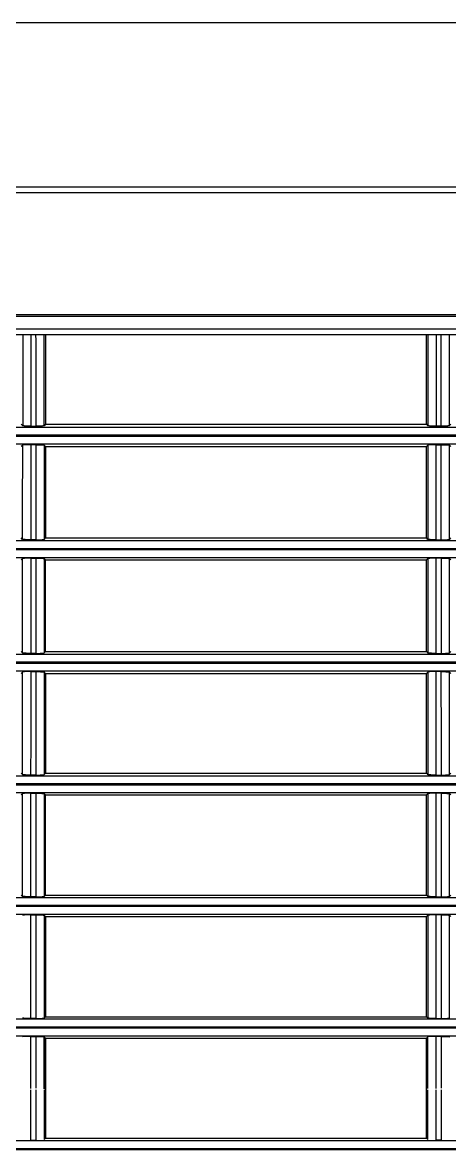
# Model space of a CAD drawing. Header units: millimetres. Extents: x -13830 to 215738, y -24143 to 193994.
# Drawn here: x 53926 to 53978.7, y 98409.3 to 98548.3 of the extents above; entities that cross this region are included whole.
import ezdxf

# ---------------------------------------------------------------- set-up
doc = ezdxf.new("R2010")
doc.units = ezdxf.units.MM
doc.header["$LTSCALE"] = 100
doc.layers.add('A-Fin-Stone', color=64, linetype='CONTINUOUS')
doc.layers.add('PRANDCM', color=7, linetype='CONTINUOUS')
doc.layers.add('M-2019.7.9', color=6, linetype='CONTINUOUS', lineweight=15)

# ---------------------------------------------------------------- blocks, each defined once
blk = doc.blocks.new('FXAP22-36NVC-F')
at = {"layer": 'PRANDCM', "linetype": 'Continuous'}
for p, q in [((303.89, 449.32), (929.89, 449.32)), ((928.89, 449.42), (304.89, 449.42)), ((928.64, 448.32), (305.14, 448.32)), ((360.05, 448.25), (360.05, 442.05)), ((360.05, 448.25), (360.73, 448.25)), ((360.73, 442.05), (360.73, 448.25)), ((361.73, 448.2), (361.73, 442.06)), ((361.89, 448.04), (361.73, 448.2)), ((408.89, 448.04), (361.89, 448.04)), ((361.89, 448.04), (361.89, 442.06)), ((408.89, 448.04), (409.05, 448.2)), ((408.89, 442.06), (408.89, 448.04)), ((408.89, 448.04), (408.89, 442.1)), ((408.89, 448.04), (408.89, 448.04)), ((409.05, 442.06), (409.05, 448.2)), ((410.05, 448.25), (410.05, 442.05)), ((410.73, 448.25), (410.05, 448.25)), ((410.73, 442.05), (410.73, 448.25)), ((361.89, 442.06), (361.89, 435.68)), ((408.89, 435.68), (408.89, 442.06)), ((408.89, 442.06), (408.89, 435.68)), ((360.05, 441.87), (360.05, 435.47)), ((361.73, 441.91), (361.73, 435.52)), ((410.05, 441.87), (410.05, 435.47)), ((305.14, 435.42), (928.64, 435.42)), ((359.06, 435.51), (359.05, 435.52)), ((359.08, 435.51), (359.06, 435.51)), ((359.11, 435.5), (359.08, 435.51)), ((359.14, 435.5), (359.11, 435.5)), ((359.18, 435.49), (359.14, 435.5)), ((359.23, 435.49), (359.18, 435.49)), ((359.29, 435.48), (359.23, 435.49)), ((359.36, 435.48), (359.29, 435.48)), ((359.43, 435.48), (359.36, 435.48)), ((359.51, 435.48), (359.43, 435.48)), ((359.59, 435.47), (359.51, 435.48)), ((359.68, 435.47), (359.59, 435.47)), ((359.77, 435.47), (359.68, 435.47)), ((359.85, 435.47), (359.77, 435.47)), ((359.95, 435.47), (359.85, 435.47)), ((360.05, 435.47), (359.95, 435.47)), ((360.05, 435.47), (360.73, 435.47)), ((361.89, 435.68), (361.73, 435.52)), ((408.89, 435.68), (361.89, 435.68)), ((408.89, 435.68), (408.89, 435.68)), ((408.89, 435.68), (409.05, 435.52)), ((409.06, 435.51), (409.05, 435.52)), ((409.08, 435.51), (409.06, 435.51)), ((409.11, 435.5), (409.08, 435.51)), ((409.14, 435.5), (409.11, 435.5)), ((409.18, 435.49), (409.14, 435.5)), ((409.23, 435.49), (409.18, 435.49)), ((409.29, 435.48), (409.23, 435.49)), ((409.36, 435.48), (409.29, 435.48)), ((409.43, 435.48), (409.36, 435.48)), ((409.51, 435.48), (409.43, 435.48)), ((409.59, 435.47), (409.51, 435.48)), ((409.68, 435.47), (409.59, 435.47)), ((409.77, 435.47), (409.68, 435.47)), ((409.85, 435.47), (409.77, 435.47)), ((409.95, 435.47), (409.85, 435.47)), ((410.05, 435.47), (409.95, 435.47)), ((410.73, 435.47), (410.05, 435.47)), ((303.89, 434.32), (929.89, 434.32)), ((929.14, 434.42), (304.64, 434.42)), ((928.64, 433.32), (305.14, 433.32)), ((360.73, 433.26), (360.05, 433.26)), ((360.73, 433.26), (360.83, 433.26)), ((360.83, 433.26), (360.92, 433.26)), ((360.92, 433.26), (361.01, 433.25)), ((361.01, 433.25), (361.1, 433.25)), ((361.1, 433.25), (361.19, 433.25)), ((361.19, 433.25), (361.27, 433.25)), ((361.27, 433.25), (361.35, 433.25)), ((361.35, 433.25), (361.42, 433.24)), ((361.42, 433.24), (361.49, 433.24)), ((361.49, 433.24), (361.55, 433.23)), ((361.55, 433.23), (361.6, 433.23)), ((361.6, 433.23), (361.64, 433.23)), ((361.64, 433.23), (361.67, 433.22)), ((361.67, 433.22), (361.7, 433.22)), ((361.7, 433.22), (361.72, 433.21)), ((361.72, 433.21), (361.73, 433.21)), ((361.73, 433.21), (361.89, 433.04)), ((361.89, 433.04), (361.89, 420.68)), ((408.89, 433.04), (361.89, 433.04)), ((409.05, 433.21), (408.89, 433.04)), ((408.89, 420.68), (408.89, 433.04)), ((408.89, 433.04), (408.89, 433.04)), ((409.05, 431.84), (409.05, 433.21)), ((410.05, 433.26), (410.73, 433.26)), ((410.73, 433.26), (410.83, 433.26)), ((410.83, 433.26), (410.92, 433.26)), ((410.92, 433.26), (411.01, 433.25)), ((411.01, 433.25), (411.1, 433.25)), ((411.1, 433.25), (411.19, 433.25)), ((411.19, 433.25), (411.27, 433.25)), ((411.27, 433.25), (411.35, 433.25)), ((411.35, 433.25), (411.42, 433.24)), ((411.42, 433.24), (411.49, 433.24)), ((411.49, 433.24), (411.55, 433.23)), ((411.55, 433.23), (411.6, 433.23)), ((411.6, 433.23), (411.64, 433.23)), ((411.64, 433.23), (411.67, 433.22)), ((411.67, 433.22), (411.7, 433.22)), ((411.7, 433.22), (411.72, 433.21)), ((411.72, 433.21), (411.73, 433.21)), ((409.05, 430.54), (409.05, 431.84)), ((409.05, 429.28), (409.05, 430.54)), ((409.05, 428.06), (409.05, 429.28)), ((409.05, 426.85), (409.05, 428.06)), ((409.05, 425.64), (409.05, 426.85)), ((409.05, 424.42), (409.05, 425.64)), ((409.05, 423.17), (409.05, 424.42)), ((409.05, 421.88), (409.05, 423.17)), ((409.05, 420.52), (409.05, 421.88)), ((305.14, 420.42), (928.64, 420.42)), ((358.89, 420.68), (359.05, 420.52)), ((359.06, 420.51), (359.05, 420.52)), ((359.08, 420.51), (359.06, 420.51)), ((359.11, 420.5), (359.08, 420.51)), ((359.14, 420.5), (359.11, 420.5)), ((359.18, 420.5), (359.14, 420.5)), ((359.23, 420.49), (359.18, 420.5)), ((359.29, 420.49), (359.23, 420.49)), ((359.36, 420.48), (359.29, 420.49)), ((359.43, 420.48), (359.36, 420.48)), ((359.51, 420.48), (359.43, 420.48)), ((359.59, 420.48), (359.51, 420.48)), ((359.68, 420.47), (359.59, 420.48)), ((359.77, 420.47), (359.68, 420.47)), ((359.86, 420.47), (359.77, 420.47)), ((359.95, 420.47), (359.86, 420.47)), ((360.05, 420.47), (359.95, 420.47)), ((360.05, 420.47), (360.73, 420.47)), ((361.89, 420.68), (361.73, 420.52)), ((408.89, 420.68), (361.89, 420.68)), ((408.89, 420.68), (409.05, 420.52)), ((408.89, 420.68), (408.89, 420.68)), ((409.06, 420.51), (409.05, 420.52)), ((409.08, 420.51), (409.06, 420.51)), ((409.11, 420.5), (409.08, 420.51)), ((409.14, 420.5), (409.11, 420.5)), ((409.18, 420.5), (409.14, 420.5)), ((409.23, 420.49), (409.18, 420.5)), ((409.29, 420.49), (409.23, 420.49)), ((409.36, 420.48), (409.29, 420.49)), ((409.43, 420.48), (409.36, 420.48)), ((409.51, 420.48), (409.43, 420.48)), ((409.59, 420.48), (409.51, 420.48)), ((409.68, 420.47), (409.59, 420.48)), ((409.77, 420.47), (409.68, 420.47)), ((409.86, 420.47), (409.77, 420.47)), ((409.95, 420.47), (409.86, 420.47)), ((410.05, 420.47), (409.95, 420.47)), ((410.73, 420.47), (410.05, 420.47)), ((303.89, 419.32), (929.89, 419.32)), ((929.14, 419.42), (304.64, 419.42)), ((928.64, 418.32), (305.14, 418.32)), ((359.05, 418.2), (358.89, 418.03)), ((360.73, 418.25), (360.05, 418.25)), ((360.73, 416.87), (360.73, 418.25)), ((360.73, 418.25), (360.83, 418.25)), ((360.83, 418.25), (360.92, 418.25)), ((360.92, 418.25), (361.01, 418.24)), ((361.01, 418.24), (361.1, 418.24)), ((361.1, 418.24), (361.19, 418.24)), ((361.19, 418.24), (361.27, 418.24)), ((361.27, 418.24), (361.35, 418.24)), ((361.35, 418.24), (361.42, 418.23)), ((361.42, 418.23), (361.49, 418.23)), ((361.49, 418.23), (361.55, 418.22)), ((361.55, 418.22), (361.6, 418.22)), ((361.6, 418.22), (361.64, 418.22)), ((361.64, 418.22), (361.67, 418.21)), ((361.67, 418.21), (361.7, 418.21)), ((361.7, 418.21), (361.71, 418.2)), ((361.71, 418.2), (361.73, 418.2)), ((361.73, 418.2), (361.89, 418.03)), ((361.89, 418.03), (361.89, 405.69)), ((408.89, 418.03), (361.89, 418.03)), ((409.05, 418.2), (408.89, 418.03)), ((408.89, 418.03), (408.89, 405.69)), ((408.89, 418.03), (408.89, 418.03)), ((409.05, 416.83), (409.05, 418.2)), ((410.05, 418.25), (410.73, 418.25)), ((410.73, 418.25), (410.83, 418.25)), ((410.73, 416.87), (410.73, 418.25)), ((410.83, 418.25), (410.92, 418.25)), ((410.92, 418.25), (411.01, 418.24)), ((411.01, 418.24), (411.1, 418.24)), ((411.1, 418.24), (411.19, 418.24)), ((411.19, 418.24), (411.27, 418.24)), ((411.27, 418.24), (411.35, 418.24)), ((411.35, 418.24), (411.42, 418.23)), ((411.42, 418.23), (411.49, 418.23)), ((411.49, 418.23), (411.55, 418.22)), ((411.55, 418.22), (411.6, 418.22)), ((411.6, 418.22), (411.64, 418.22)), ((411.64, 418.22), (411.67, 418.21)), ((411.67, 418.21), (411.7, 418.21)), ((411.7, 418.21), (411.71, 418.2)), ((411.71, 418.2), (411.73, 418.2)), ((411.73, 418.2), (411.89, 418.03)), ((411.73, 418.2), (411.73, 416.83)), ((360.73, 415.56), (360.73, 416.87)), ((409.05, 415.53), (409.05, 416.83)), ((410.73, 415.56), (410.73, 416.87)), ((411.73, 416.83), (411.73, 415.53)), ((360.73, 414.29), (360.73, 415.56)), ((360.73, 413.06), (360.73, 414.29)), ((409.05, 414.27), (409.05, 415.53)), ((409.05, 413.05), (409.05, 414.27)), ((410.73, 414.29), (410.73, 415.56)), ((410.73, 413.06), (410.73, 414.29)), ((411.73, 415.53), (411.73, 414.27)), ((411.73, 414.27), (411.73, 413.05)), ((360.73, 411.84), (360.73, 413.06)), ((409.05, 411.84), (409.05, 413.05)), ((410.73, 411.84), (410.73, 413.06)), ((411.73, 413.05), (411.73, 411.84)), ((360.73, 410.63), (360.73, 411.84)), ((409.05, 410.64), (409.05, 411.84)), ((410.73, 410.63), (410.73, 411.84)), ((411.73, 411.84), (411.73, 410.64)), ((360.73, 409.4), (360.73, 410.63)), ((409.05, 409.42), (409.05, 410.64)), ((410.73, 409.4), (410.73, 410.63)), ((411.73, 410.64), (411.72, 409.42)), ((360.73, 408.14), (360.73, 409.4)), ((409.05, 408.17), (409.05, 409.42)), ((410.73, 408.14), (410.73, 409.4)), ((411.72, 409.42), (411.72, 408.17)), ((360.73, 406.84), (360.73, 408.14)), ((409.05, 406.88), (409.05, 408.17)), ((410.73, 406.84), (410.73, 408.14)), ((411.72, 408.17), (411.72, 406.88)), ((360.73, 405.47), (360.73, 406.84)), ((409.05, 405.52), (409.05, 406.88)), ((410.73, 405.47), (410.73, 406.84)), ((411.72, 406.88), (411.72, 405.52)), ((305.14, 405.42), (928.64, 405.42)), ((358.89, 405.69), (359.05, 405.52)), ((359.07, 405.52), (359.05, 405.52)), ((359.08, 405.51), (359.07, 405.52)), ((359.11, 405.51), (359.08, 405.51)), ((359.14, 405.5), (359.11, 405.51)), ((359.19, 405.5), (359.14, 405.5)), ((359.24, 405.5), (359.19, 405.5)), ((359.29, 405.49), (359.24, 405.5)), ((359.36, 405.49), (359.29, 405.49)), ((359.43, 405.48), (359.36, 405.49)), ((359.51, 405.48), (359.43, 405.48)), ((359.59, 405.48), (359.51, 405.48)), ((359.68, 405.48), (359.59, 405.48)), ((359.77, 405.48), (359.68, 405.48)), ((359.86, 405.47), (359.77, 405.48)), ((359.95, 405.47), (359.86, 405.47)), ((360.05, 405.47), (359.95, 405.47)), ((360.05, 405.47), (360.73, 405.47)), ((361.89, 405.69), (361.72, 405.52)), ((408.88, 405.69), (361.89, 405.69)), ((408.88, 405.69), (408.89, 405.69)), ((408.89, 405.69), (409.05, 405.52)), ((409.07, 405.52), (409.05, 405.52)), ((409.08, 405.51), (409.07, 405.52)), ((409.11, 405.51), (409.08, 405.51)), ((409.14, 405.5), (409.11, 405.51)), ((409.19, 405.5), (409.14, 405.5)), ((409.24, 405.5), (409.19, 405.5)), ((409.29, 405.49), (409.24, 405.5)), ((409.36, 405.49), (409.29, 405.49)), ((409.43, 405.48), (409.36, 405.49)), ((409.51, 405.48), (409.43, 405.48)), ((409.59, 405.48), (409.51, 405.48)), ((409.68, 405.48), (409.59, 405.48)), ((409.77, 405.48), (409.68, 405.48)), ((409.86, 405.47), (409.77, 405.48)), ((409.95, 405.47), (409.86, 405.47)), ((410.05, 405.47), (409.95, 405.47)), ((410.73, 405.47), (410.05, 405.47)), ((411.89, 405.69), (411.72, 405.52)), ((303.89, 404.32), (929.89, 404.32)), ((929.14, 404.42), (304.64, 404.42)), ((928.64, 403.32), (305.14, 403.32)), ((359.05, 403.18), (358.89, 403.02)), ((360.73, 403.24), (360.05, 403.24)), ((360.73, 401.86), (360.73, 403.24)), ((360.73, 403.24), (360.83, 403.24)), ((360.83, 403.24), (360.92, 403.23)), ((360.92, 403.23), (361.01, 403.23)), ((361.01, 403.23), (361.1, 403.23)), ((361.1, 403.23), (361.19, 403.23)), ((361.19, 403.23), (361.27, 403.23)), ((361.27, 403.23), (361.35, 403.22)), ((361.35, 403.22), (361.42, 403.22)), ((361.42, 403.22), (361.49, 403.22)), ((361.49, 403.22), (361.55, 403.21)), ((361.55, 403.21), (361.59, 403.21)), ((361.59, 403.21), (361.64, 403.2)), ((361.64, 403.2), (361.67, 403.2)), ((361.67, 403.2), (361.69, 403.19)), ((361.69, 403.19), (361.71, 403.19)), ((361.71, 403.19), (361.72, 403.18)), ((361.72, 403.18), (361.89, 403.02)), ((409.05, 403.18), (408.89, 403.01)), ((409.05, 401.82), (409.05, 403.18)), ((410.05, 403.24), (410.73, 403.24)), ((410.73, 403.24), (410.83, 403.24)), ((410.73, 401.86), (410.73, 403.24)), ((410.83, 403.24), (410.92, 403.23)), ((410.92, 403.23), (411.01, 403.23)), ((411.01, 403.23), (411.1, 403.23)), ((411.1, 403.23), (411.19, 403.23)), ((411.19, 403.23), (411.27, 403.23)), ((411.27, 403.23), (411.35, 403.22)), ((411.35, 403.22), (411.42, 403.22)), ((411.42, 403.22), (411.49, 403.22)), ((411.49, 403.22), (411.55, 403.21)), ((411.55, 403.21), (411.59, 403.21)), ((411.59, 403.21), (411.64, 403.2)), ((411.64, 403.2), (411.67, 403.2)), ((411.67, 403.2), (411.69, 403.19)), ((411.69, 403.19), (411.71, 403.19)), ((411.71, 403.19), (411.72, 403.18)), ((411.72, 403.18), (411.89, 403.01)), ((411.72, 403.18), (411.72, 401.82)), ((360.72, 400.55), (360.73, 401.86)), ((361.89, 403.02), (361.89, 390.69)), ((408.88, 403.02), (361.89, 403.02)), ((408.88, 403.02), (408.89, 403.01)), ((408.89, 401.69), (408.89, 403.01)), ((409.05, 400.52), (409.05, 401.82)), ((410.72, 400.55), (410.73, 401.86)), ((411.72, 401.82), (411.72, 400.52)), ((360.72, 399.28), (360.72, 400.55)), ((408.89, 400.42), (408.89, 401.69)), ((408.89, 399.2), (408.89, 400.42)), ((409.05, 399.26), (409.05, 400.52)), ((410.72, 399.28), (410.72, 400.55)), ((411.72, 400.52), (411.72, 399.26)), ((360.72, 398.05), (360.72, 399.28)), ((408.89, 398.01), (408.89, 399.2)), ((409.05, 398.04), (409.05, 399.26)), ((410.72, 398.05), (410.72, 399.28)), ((411.72, 399.26), (411.72, 398.04)), ((360.72, 396.83), (360.72, 398.05)), ((408.89, 396.83), (408.89, 398.01)), ((409.06, 396.83), (409.05, 398.04)), ((410.72, 396.83), (410.72, 398.05)), ((411.72, 398.04), (411.72, 396.83)), ((360.72, 395.62), (360.72, 396.83)), ((408.89, 395.66), (408.89, 396.83)), ((409.06, 395.63), (409.06, 396.83)), ((410.72, 395.62), (410.72, 396.83)), ((411.72, 396.83), (411.72, 395.63)), ((360.72, 394.39), (360.72, 395.62)), ((408.89, 394.48), (408.89, 395.66)), ((409.06, 394.41), (409.06, 395.63)), ((410.72, 394.39), (410.72, 395.62)), ((411.72, 395.63), (411.72, 394.41)), ((360.72, 393.14), (360.72, 394.39)), ((408.89, 393.26), (408.89, 394.48)), ((409.06, 393.17), (409.06, 394.41)), ((410.72, 393.14), (410.72, 394.39)), ((411.72, 394.41), (411.72, 393.17)), ((360.72, 391.84), (360.72, 393.14)), ((408.89, 392.01), (408.89, 393.26)), ((408.89, 390.7), (408.89, 392.01)), ((409.06, 391.88), (409.06, 393.17)), ((410.72, 391.84), (410.72, 393.14)), ((411.72, 393.17), (411.72, 391.88)), ((358.89, 390.69), (359.06, 390.53)), ((360.72, 390.48), (360.72, 391.84)), ((361.89, 390.69), (361.72, 390.53)), ((408.88, 390.69), (361.89, 390.69)), ((408.88, 390.69), (408.89, 390.7)), ((408.89, 390.7), (409.06, 390.53)), ((409.06, 390.53), (409.06, 391.88)), ((410.72, 390.48), (410.72, 391.84)), ((411.72, 391.88), (411.72, 390.53)), ((411.89, 390.7), (411.72, 390.53)), ((303.89, 389.32), (929.89, 389.32)), ((929.14, 389.42), (304.64, 389.42)), ((305.14, 390.42), (928.64, 390.42)), ((359.07, 390.52), (359.06, 390.53)), ((359.09, 390.52), (359.07, 390.52)), ((359.11, 390.51), (359.09, 390.52)), ((359.15, 390.51), (359.11, 390.51)), ((359.19, 390.5), (359.15, 390.51)), ((359.24, 390.5), (359.19, 390.5)), ((359.3, 390.5), (359.24, 390.5)), ((359.36, 390.49), (359.3, 390.5)), ((359.43, 390.49), (359.36, 390.49)), ((359.51, 390.49), (359.43, 390.49)), ((359.6, 390.48), (359.51, 390.49)), ((359.68, 390.48), (359.6, 390.48)), ((359.77, 390.48), (359.68, 390.48)), ((359.86, 390.48), (359.77, 390.48)), ((359.95, 390.48), (359.86, 390.48)), ((360.05, 390.48), (359.95, 390.48)), ((360.05, 390.48), (360.72, 390.48)), ((409.07, 390.52), (409.06, 390.53)), ((409.09, 390.52), (409.07, 390.52)), ((409.11, 390.51), (409.09, 390.52)), ((409.15, 390.51), (409.11, 390.51)), ((409.19, 390.5), (409.15, 390.51)), ((409.24, 390.5), (409.19, 390.5)), ((409.3, 390.5), (409.24, 390.5)), ((409.36, 390.49), (409.3, 390.5)), ((409.43, 390.49), (409.36, 390.49)), ((409.51, 390.49), (409.43, 390.49)), ((409.6, 390.48), (409.51, 390.49)), ((409.68, 390.48), (409.6, 390.48)), ((409.77, 390.48), (409.68, 390.48)), ((409.86, 390.48), (409.77, 390.48)), ((409.95, 390.48), (409.86, 390.48)), ((410.05, 390.48), (409.95, 390.48)), ((410.72, 390.48), (410.05, 390.48)), ((928.64, 388.32), (305.14, 388.32)), ((359.06, 388.17), (358.89, 388)), ((360.72, 388.22), (360.06, 388.22)), ((360.72, 388.22), (360.83, 388.22)), ((360.72, 386.96), (360.72, 388.22)), ((360.83, 388.22), (360.92, 388.22)), ((360.92, 388.22), (361.01, 388.22)), ((361.01, 388.22), (361.1, 388.22)), ((361.1, 388.22), (361.19, 388.22)), ((361.19, 388.22), (361.27, 388.21)), ((361.27, 388.21), (361.35, 388.21)), ((361.35, 388.21), (361.42, 388.21)), ((361.42, 388.21), (361.49, 388.2)), ((361.49, 388.2), (361.54, 388.2)), ((361.54, 388.2), (361.59, 388.19)), ((361.59, 388.19), (361.63, 388.19)), ((361.63, 388.19), (361.67, 388.19)), ((361.67, 388.19), (361.69, 388.18)), ((361.69, 388.18), (361.71, 388.18)), ((361.71, 388.18), (361.72, 388.17)), ((361.72, 388.17), (361.89, 388)), ((361.89, 388), (361.89, 376.7)), ((408.88, 388), (361.89, 388)), ((408.88, 388), (408.89, 388)), ((409.06, 388.17), (408.89, 388)), ((408.89, 388), (408.89, 376.7)), ((409.06, 386.91), (409.06, 388.17)), ((410.06, 388.22), (410.72, 388.22)), ((410.72, 388.22), (410.83, 388.22)), ((410.72, 386.96), (410.72, 388.22)), ((410.83, 388.22), (410.92, 388.22)), ((410.92, 388.22), (411.01, 388.22)), ((411.01, 388.22), (411.1, 388.22)), ((411.1, 388.22), (411.19, 388.22)), ((411.19, 388.22), (411.27, 388.21)), ((411.27, 388.21), (411.35, 388.21)), ((411.35, 388.21), (411.42, 388.21)), ((411.42, 388.21), (411.49, 388.2)), ((411.49, 388.2), (411.54, 388.2)), ((411.54, 388.2), (411.59, 388.19)), ((411.59, 388.19), (411.63, 388.19)), ((411.63, 388.19), (411.67, 388.19)), ((411.67, 388.19), (411.69, 388.18)), ((411.69, 388.18), (411.71, 388.18)), ((411.71, 388.18), (411.72, 388.17)), ((411.72, 388.17), (411.89, 388)), ((411.72, 388.17), (411.72, 386.91)), ((360.72, 385.75), (360.72, 386.96)), ((409.06, 385.72), (409.06, 386.91)), ((410.72, 385.75), (410.72, 386.96)), ((411.72, 386.91), (411.72, 385.72)), ((360.72, 384.58), (360.72, 385.75)), ((409.06, 384.56), (409.06, 385.72)), ((410.72, 384.58), (410.72, 385.75)), ((411.72, 385.72), (411.72, 384.56)), ((360.72, 383.45), (360.72, 384.58)), ((409.06, 383.44), (409.06, 384.56)), ((410.72, 383.45), (410.72, 384.58)), ((411.72, 384.56), (411.72, 383.44)), ((360.72, 382.33), (360.72, 383.45)), ((360.72, 381.21), (360.72, 382.33)), ((409.06, 382.33), (409.06, 383.44)), ((409.06, 381.22), (409.06, 382.33)), ((410.72, 382.33), (410.72, 383.45)), ((410.72, 381.21), (410.72, 382.33)), ((411.72, 383.44), (411.72, 382.33)), ((411.72, 382.33), (411.72, 381.22)), ((360.72, 380.08), (360.72, 381.21)), ((409.06, 380.1), (409.06, 381.22)), ((410.72, 380.08), (410.72, 381.21)), ((411.72, 381.22), (411.72, 380.1)), ((360.72, 378.93), (360.72, 380.08)), ((409.06, 378.96), (409.06, 380.1)), ((410.72, 378.93), (410.72, 380.08)), ((411.72, 380.1), (411.72, 378.96)), ((360.72, 377.73), (360.72, 378.93)), ((409.06, 377.77), (409.06, 378.96)), ((410.72, 377.73), (410.72, 378.93)), ((411.72, 378.96), (411.72, 377.77)), ((358.89, 376.7), (359.06, 376.53)), ((360.72, 376.48), (360.72, 377.73)), ((361.89, 376.7), (361.72, 376.53)), ((408.88, 376.7), (361.89, 376.7)), ((408.88, 376.7), (408.89, 376.7)), ((408.89, 376.7), (409.06, 376.53)), ((409.06, 376.53), (409.06, 377.77)), ((410.72, 376.48), (410.72, 377.73)), ((411.72, 377.77), (411.72, 376.53)), ((411.89, 376.7), (411.72, 376.53)), ((303.89, 375.32), (929.89, 375.32)), ((929.14, 375.42), (304.64, 375.42)), ((305.14, 376.42), (928.64, 376.42)), ((359.07, 376.53), (359.06, 376.53)), ((359.09, 376.52), (359.07, 376.53)), ((359.12, 376.52), (359.09, 376.52)), ((359.15, 376.51), (359.12, 376.52)), ((359.19, 376.51), (359.15, 376.51)), ((359.24, 376.5), (359.19, 376.51)), ((359.3, 376.5), (359.24, 376.5)), ((359.36, 376.5), (359.3, 376.5)), ((359.44, 376.49), (359.36, 376.5)), ((359.51, 376.49), (359.44, 376.49)), ((359.6, 376.49), (359.51, 376.49)), ((359.68, 376.49), (359.6, 376.49)), ((359.77, 376.48), (359.68, 376.49)), ((359.86, 376.48), (359.77, 376.48)), ((359.96, 376.48), (359.86, 376.48)), ((360.06, 376.48), (359.96, 376.48)), ((360.06, 376.48), (360.72, 376.48)), ((409.07, 376.53), (409.06, 376.53)), ((409.09, 376.52), (409.07, 376.53)), ((409.12, 376.52), (409.09, 376.52)), ((409.15, 376.51), (409.12, 376.52)), ((409.19, 376.51), (409.15, 376.51)), ((409.24, 376.5), (409.19, 376.51)), ((409.3, 376.5), (409.24, 376.5)), ((409.36, 376.5), (409.3, 376.5)), ((409.44, 376.49), (409.36, 376.5)), ((409.51, 376.49), (409.44, 376.49)), ((409.6, 376.49), (409.51, 376.49)), ((409.68, 376.49), (409.6, 376.49)), ((409.77, 376.48), (409.68, 376.49)), ((409.86, 376.48), (409.77, 376.48)), ((409.96, 376.48), (409.86, 376.48)), ((410.06, 376.48), (409.96, 376.48)), ((410.72, 376.48), (410.06, 376.48)), ((928.64, 374.32), (305.14, 374.32)), ((359.06, 374.16), (358.89, 373.98)), ((360.72, 374.21), (360.06, 374.21)), ((360.72, 374.21), (360.82, 374.21)), ((360.72, 372.94), (360.72, 374.21)), ((360.82, 374.21), (360.92, 374.21)), ((360.92, 374.21), (361.01, 374.21)), ((361.01, 374.21), (361.1, 374.21)), ((361.1, 374.21), (361.19, 374.2)), ((361.19, 374.2), (361.27, 374.2)), ((361.27, 374.2), (361.35, 374.2)), ((361.35, 374.2), (361.42, 374.19)), ((361.42, 374.19), (361.49, 374.19)), ((361.49, 374.19), (361.54, 374.19)), ((361.54, 374.19), (361.59, 374.18)), ((361.59, 374.18), (361.63, 374.18)), ((361.63, 374.18), (361.66, 374.17)), ((361.66, 374.17), (361.69, 374.17)), ((361.69, 374.17), (361.7, 374.16)), ((361.7, 374.16), (361.72, 374.16)), ((361.72, 374.16), (361.89, 373.98)), ((361.89, 373.98), (361.89, 362.71)), ((408.88, 373.98), (361.89, 373.98)), ((408.88, 373.98), (408.89, 373.98)), ((409.06, 374.16), (408.89, 373.98)), ((408.89, 362.71), (408.89, 373.98)), ((409.06, 372.9), (409.06, 374.16)), ((410.06, 374.21), (410.72, 374.21)), ((410.72, 372.94), (410.72, 374.21)), ((410.72, 374.21), (410.82, 374.21)), ((410.82, 374.21), (410.92, 374.21)), ((410.92, 374.21), (411.01, 374.21)), ((411.01, 374.21), (411.1, 374.21)), ((411.1, 374.21), (411.19, 374.2)), ((411.19, 374.2), (411.27, 374.2)), ((411.27, 374.2), (411.35, 374.2)), ((411.35, 374.2), (411.42, 374.19)), ((411.42, 374.19), (411.49, 374.19)), ((411.49, 374.19), (411.54, 374.19)), ((411.54, 374.19), (411.59, 374.18)), ((411.59, 374.18), (411.63, 374.18)), ((411.63, 374.18), (411.66, 374.17)), ((411.66, 374.17), (411.69, 374.17)), ((411.69, 374.17), (411.7, 374.16)), ((411.7, 374.16), (411.72, 374.16)), ((411.72, 374.16), (411.89, 373.98)), ((411.72, 374.16), (411.72, 372.9)), ((360.72, 371.73), (360.72, 372.94)), ((409.06, 371.7), (409.06, 372.9)), ((410.72, 371.73), (410.72, 372.94)), ((411.72, 372.9), (411.72, 371.7)), ((360.72, 370.57), (360.72, 371.73)), ((409.06, 370.55), (409.06, 371.7)), ((410.72, 370.57), (410.72, 371.73)), ((411.72, 371.7), (411.72, 370.55)), ((360.72, 369.44), (360.72, 370.57)), ((409.06, 369.42), (409.06, 370.55)), ((410.72, 369.44), (410.72, 370.57)), ((411.72, 370.55), (411.72, 369.42)), ((360.72, 368.32), (360.72, 369.44)), ((409.06, 368.32), (409.06, 369.42)), ((410.72, 368.32), (410.72, 369.44)), ((411.72, 369.42), (411.72, 368.32)), ((360.72, 367.2), (360.72, 368.32)), ((360.72, 366.08), (360.72, 367.2)), ((409.06, 367.21), (409.06, 368.32)), ((409.06, 366.1), (409.06, 367.21)), ((410.72, 367.2), (410.72, 368.32)), ((410.72, 366.08), (410.72, 367.2)), ((411.72, 367.21), (411.71, 366.1)), ((411.72, 368.32), (411.72, 367.21)), ((360.72, 364.92), (360.72, 366.08)), ((409.06, 364.95), (409.06, 366.1)), ((410.72, 364.92), (410.72, 366.08)), ((411.71, 366.1), (411.71, 364.95)), ((360.72, 363.73), (360.72, 364.92)), ((409.06, 363.77), (409.06, 364.95)), ((410.72, 363.73), (410.72, 364.92)), ((411.71, 364.95), (411.71, 363.77)), ((360.72, 362.49), (360.72, 363.73)), ((409.06, 362.54), (409.06, 363.77)), ((410.72, 362.49), (410.72, 363.73)), ((411.71, 363.77), (411.71, 362.54)), ((929.14, 361.42), (304.64, 361.42)), ((305.14, 362.42), (928.64, 362.42)), ((359.06, 362.54), (358.89, 362.71)), ((359.08, 362.53), (359.06, 362.54)), ((359.1, 362.53), (359.08, 362.53)), ((359.12, 362.52), (359.1, 362.53)), ((359.15, 362.52), (359.12, 362.52)), ((359.19, 362.51), (359.15, 362.52)), ((359.24, 362.51), (359.19, 362.51)), ((359.3, 362.51), (359.24, 362.51)), ((359.36, 362.5), (359.3, 362.51)), ((359.44, 362.5), (359.36, 362.5)), ((359.51, 362.5), (359.44, 362.5)), ((359.6, 362.49), (359.51, 362.5)), ((359.68, 362.49), (359.6, 362.49)), ((359.77, 362.49), (359.68, 362.49)), ((359.86, 362.49), (359.77, 362.49)), ((359.96, 362.49), (359.86, 362.49)), ((360.06, 362.49), (359.96, 362.49)), ((360.72, 362.49), (360.06, 362.49)), ((361.71, 362.54), (361.89, 362.71)), ((408.88, 362.71), (361.89, 362.71)), ((408.88, 362.71), (408.89, 362.71)), ((409.06, 362.54), (408.89, 362.71)), ((409.08, 362.53), (409.06, 362.54)), ((409.1, 362.53), (409.08, 362.53)), ((409.12, 362.52), (409.1, 362.53)), ((409.15, 362.52), (409.12, 362.52)), ((409.19, 362.51), (409.15, 362.52)), ((409.24, 362.51), (409.19, 362.51)), ((409.3, 362.51), (409.24, 362.51)), ((409.36, 362.5), (409.3, 362.51)), ((409.44, 362.5), (409.36, 362.5)), ((409.51, 362.5), (409.44, 362.5)), ((409.6, 362.49), (409.51, 362.5)), ((409.68, 362.49), (409.6, 362.49)), ((409.77, 362.49), (409.68, 362.49)), ((409.86, 362.49), (409.77, 362.49)), ((409.96, 362.49), (409.86, 362.49)), ((410.06, 362.49), (409.96, 362.49)), ((410.06, 362.49), (410.72, 362.49)), ((411.71, 362.54), (411.89, 362.71)), ((303.89, 361.32), (929.89, 361.32)), ((928.64, 360.32), (305.13, 360.32)), ((358.89, 359.96), (359.07, 360.14)), ((359.07, 360.14), (359.08, 360.15)), ((359.08, 360.15), (359.1, 360.15)), ((359.1, 360.15), (359.12, 360.16)), ((359.12, 360.16), (359.15, 360.16)), ((359.15, 360.16), (359.19, 360.17)), ((359.19, 360.17), (359.24, 360.17)), ((359.24, 360.17), (359.29, 360.18)), ((359.29, 360.18), (359.36, 360.18)), ((359.36, 360.18), (359.43, 360.18)), ((359.43, 360.18), (359.5, 360.19)), ((359.5, 360.19), (359.59, 360.19)), ((359.59, 360.19), (359.68, 360.19)), ((359.68, 360.19), (359.77, 360.19)), ((359.77, 360.19), (359.86, 360.2)), ((359.86, 360.2), (359.96, 360.2)), ((359.96, 360.2), (360.06, 360.2)), ((360.06, 360.2), (360.71, 360.2)), ((360.71, 360.2), (360.82, 360.2)), ((360.71, 358.98), (360.71, 360.2)), ((360.82, 360.2), (360.92, 360.2)), ((360.92, 360.2), (361.01, 360.19)), ((361.01, 360.19), (361.1, 360.19)), ((361.1, 360.19), (361.19, 360.19)), ((361.19, 360.19), (361.27, 360.19)), ((361.27, 360.19), (361.35, 360.18)), ((361.35, 360.18), (361.42, 360.18)), ((361.42, 360.18), (361.49, 360.18)), ((361.49, 360.18), (361.54, 360.17)), ((361.54, 360.17), (361.59, 360.17)), ((361.59, 360.17), (361.63, 360.16)), ((361.63, 360.16), (361.66, 360.16)), ((361.66, 360.16), (361.68, 360.15)), ((361.68, 360.15), (361.7, 360.15)), ((361.7, 360.15), (361.71, 360.14)), ((361.89, 359.96), (361.71, 360.14)), ((408.88, 359.96), (409.07, 360.14)), ((409.07, 360.14), (409.08, 360.15)), ((409.08, 360.15), (409.1, 360.15)), ((409.1, 360.15), (409.12, 360.16)), ((409.12, 360.16), (409.15, 360.16)), ((409.15, 360.16), (409.19, 360.17)), ((409.19, 360.17), (409.24, 360.17)), ((409.24, 360.17), (409.29, 360.18)), ((409.29, 360.18), (409.36, 360.18)), ((409.36, 360.18), (409.43, 360.18)), ((409.43, 360.18), (409.5, 360.19)), ((409.5, 360.19), (409.59, 360.19)), ((409.59, 360.19), (409.68, 360.19)), ((409.68, 360.19), (409.77, 360.19)), ((409.77, 360.19), (409.86, 360.2)), ((409.86, 360.2), (409.96, 360.2)), ((409.96, 360.2), (410.06, 360.2)), ((410.71, 360.2), (410.06, 360.2)), ((410.71, 360.2), (410.82, 360.2)), ((410.71, 358.98), (410.71, 360.2)), ((410.82, 360.2), (410.92, 360.2)), ((410.92, 360.2), (411.01, 360.19)), ((411.01, 360.19), (411.1, 360.19)), ((411.1, 360.19), (411.19, 360.19)), ((411.19, 360.19), (411.27, 360.19)), ((411.27, 360.19), (411.35, 360.18)), ((411.35, 360.18), (411.42, 360.18)), ((411.42, 360.18), (411.49, 360.18)), ((411.49, 360.18), (411.54, 360.17)), ((411.54, 360.17), (411.59, 360.17)), ((411.59, 360.17), (411.63, 360.16)), ((411.63, 360.16), (411.66, 360.16)), ((411.66, 360.16), (411.68, 360.15)), ((411.68, 360.15), (411.7, 360.15)), ((411.7, 360.15), (411.71, 360.14)), ((411.89, 359.96), (411.71, 360.14)), ((360.71, 357.81), (360.71, 358.98)), ((361.89, 359.96), (361.89, 348.92)), ((408.88, 359.96), (361.89, 359.96)), ((408.88, 359.96), (408.88, 359.96)), ((408.88, 358.76), (408.88, 359.96)), ((408.88, 357.62), (408.88, 358.76)), ((410.71, 357.81), (410.71, 358.98)), ((360.71, 356.69), (360.71, 357.81)), ((408.88, 356.53), (408.88, 357.62)), ((410.71, 356.69), (410.71, 357.81)), ((360.71, 355.6), (360.71, 356.69)), ((408.88, 355.46), (408.88, 356.53)), ((410.71, 355.6), (410.71, 356.69)), ((360.71, 354.52), (360.71, 355.6)), ((360.71, 353.45), (360.71, 354.52)), ((408.88, 354.41), (408.88, 355.46)), ((410.71, 354.52), (410.71, 355.6)), ((410.71, 353.45), (410.71, 354.52)), ((360.71, 352.37), (360.71, 353.45)), ((408.88, 353.36), (408.88, 354.41)), ((408.88, 352.3), (408.88, 353.36)), ((410.71, 352.37), (410.71, 353.45)), ((360.71, 351.26), (360.71, 352.37)), ((408.88, 351.21), (408.88, 352.3)), ((410.71, 351.26), (410.71, 352.37)), ((360.71, 350.12), (360.71, 351.26)), ((408.88, 350.09), (408.88, 351.21)), ((410.71, 350.12), (410.71, 351.26)), ((305.14, 348.92), (928.64, 348.92)), ((360.71, 348.92), (360.71, 350.12)), ((408.88, 348.92), (408.88, 350.09)), ((410.71, 348.92), (410.71, 350.12)), ((928.89, 348.19), (304.89, 348.19)), ((303.14, 346.69), (930.64, 346.69)), ((929.09, 346.42), (304.69, 346.42)), ((310.12, 331.42), (922.57, 331.42)), ((922.57, 330.66), (310.12, 330.66)), ((1042.62, 310.42), (293.16, 310.42))]:
    blk.add_line(p, q, dxfattribs=at)
for centre, radius, start, end in [((-390413.8, 463.55), 390774.53, 359.995882, 359.996822), ((396312.66, 464.4), 395903.61, 180.003254, 180.00418), ((-390363.97, 463.55), 390774.7, 359.995882, 359.996822), ((360.87, 442.61), 7.15, 268.8355, 276.8584), ((410.87, 442.61), 7.15, 268.8355, 276.8584), ((359.91, 426.13), 7.13, 88.8617, 96.9066), ((357839.63, 462.51), 357480.58, 180.004697, 180.006731), ((368313.94, 462.98), 367953.9, 180.004629, 180.00662), ((-442633.39, 470.35), 442994.12, 359.993549, 359.995203), ((-355809.09, 462.38), 356170.81, 359.993266, 359.995307), ((409.91, 426.13), 7.13, 88.8617, 96.9066), ((368363.77, 462.98), 367953.72, 180.004629, 180.00662), ((-442583.72, 470.35), 442994.45, 359.993549, 359.995203), ((360.87, 427.61), 7.14, 268.8488, 276.8731), ((410.87, 427.61), 7.14, 268.8488, 276.8731), ((359.91, 411.13), 7.12, 88.8905, 96.9476), ((325563.01, 459.53), 325203.96, 180.007282, 180.009514), ((339060.61, 460.71), 338700.56, 180.007183, 180.009344), ((-322931.79, 459.25), 323293.52, 359.990479, 359.992725), ((409.91, 411.13), 7.12, 88.8905, 96.9476), ((339110.42, 460.71), 338700.38, 180.007183, 180.009344), ((360.87, 412.61), 7.14, 268.8715, 276.8999), ((410.87, 412.61), 7.14, 268.8715, 276.8999), ((359.92, 396.13), 7.1, 88.9305, 97.0017), ((281148.76, 452.76), 280789.71, 180.010116, 180.012699), ((304077.81, 456.34), 303717.76, 180.010017, 180.012424), ((-280430.31, 452.76), 280792.04, 359.987301, 359.989884), ((409.92, 396.13), 7.1, 88.9305, 97.0017), ((304128.1, 456.34), 303718.05, 180.010017, 180.012424), ((360.86, 397.61), 7.14, 268.9047, 276.9394), ((410.86, 397.61), 7.14, 268.9047, 276.9394), ((359.93, 381.13), 7.09, 88.9837, 97.0701), ((241323.82, 444.46), 240964.77, 180.013383, 180.01615), ((267852.52, 450.21), 267492.48, 180.013277, 180.015792), ((-240483.86, 444.43), 240845.59, 359.983849, 359.986617), ((409.93, 381.13), 7.09, 88.9837, 97.0701), ((267902.57, 450.21), 267492.52, 180.013277, 180.015792), ((360.85, 383.61), 7.13, 268.9468, 276.9889), ((410.85, 383.61), 7.13, 268.9468, 276.9889), ((359.94, 367.13), 7.08, 89.0477, 97.1485), ((200368.84, 433.34), 200009.79, 180.016955, 180.020283), ((227747.7, 441.05), 227387.65, 180.016841, 180.019795), ((-199518.07, 433.3), 199879.79, 359.979716, 359.983046), ((409.94, 367.13), 7.08, 89.0477, 97.1485), ((227797.65, 441.05), 227387.6, 180.016841, 180.019795), ((360.84, 369.61), 7.12, 269.0016, 277.0519), ((410.84, 369.61), 7.12, 269.0016, 277.0519), ((157027.03, 418.19), 156667.98, 180.02123, 180.025334), ((189204.77, 429.91), 188844.72, 180.02115, 180.024572), ((-155955.11, 418.05), 156316.84, 359.974661, 359.978774), ((157077.02, 418.19), 156667.97, 180.02123, 180.025334), ((189254.77, 429.91), 188844.72, 180.02115, 180.024572), ((-155905.11, 418.05), 156316.83, 359.974661, 359.978774)]:
    blk.add_arc(centre, radius, start, end, dxfattribs=at)
blk = doc.blocks.new('A$C42397DEC')
at = {"layer": 'M-2019.7.9', "rotation": 180}
blk.add_blockref('FXAP22-36NVC-F', (12494.13, -5939.84), dxfattribs=at)

msp = doc.modelspace()

# ---------------------------------------------------------------- block references
at = {"layer": 'A-Fin-Stone'}
msp.add_blockref('A$C42397DEC', (41843.59, 104798.53), dxfattribs=at)

doc.saveas('drawing.dxf')
